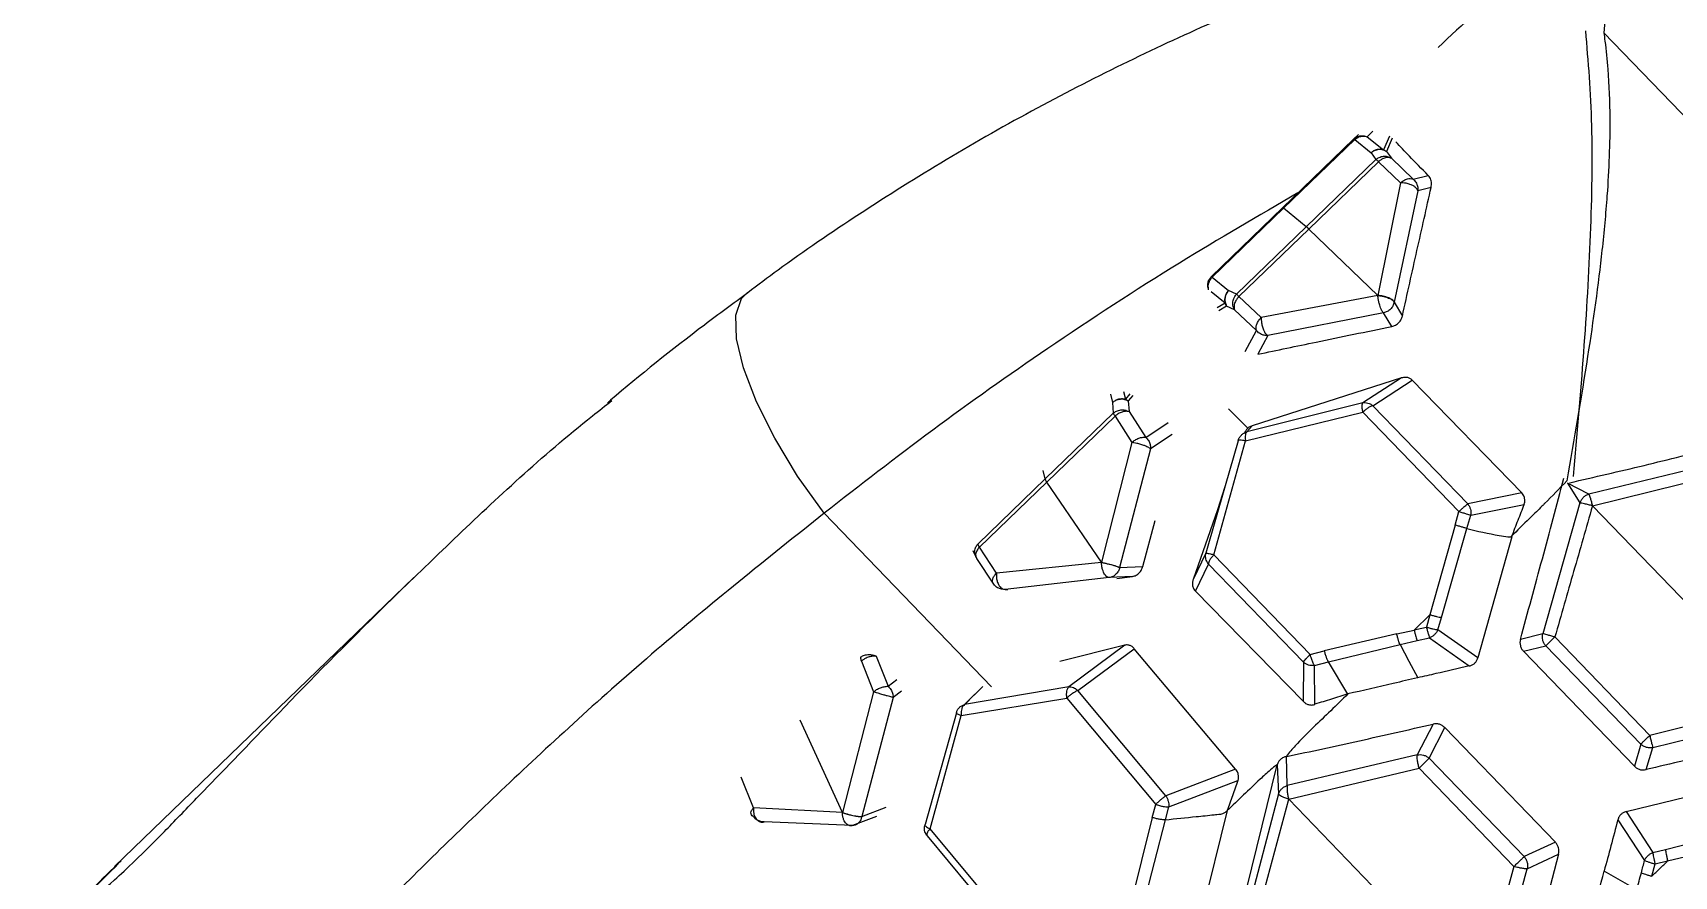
# Model space of a CAD drawing. Header units: millimetres. Extents: x 36 to 3196, y 27 to 5967.
# Drawn here: x 364.91 to 403.29, y 428.81 to 448.53 of the extents above; entities that cross this region are included whole.
import ezdxf

# ---------------------------------------------------------------- set-up
doc = ezdxf.new("R2010")
doc.units = ezdxf.units.MM
doc.layers.add('08_Dimension.Annotation', color=2, linetype='Continuous')

# ---------------------------------------------------------------- blocks, each defined once
blk = doc.blocks.new('A$C1af0320f')
at = {"color": 8, "linetype": 'Continuous', "lineweight": 25}
for p, q in [((141.179, 47.912), (142.907, 45.942)), ((142.907, 45.942), (164.833, 45.942)), ((152.02, 40.929), (150.426, 38.197)), ((150.678, 38.069), (152.272, 40.816)), ((140.811, 40.277), (140.812, 40.461)), ((140.811, 40.277), (141.301, 40.337)), ((141.164, 40.661), (141.301, 40.337)), ((141.243, 40.671), (141.375, 40.359)), ((141.301, 40.337), (141.375, 40.359)), ((141.375, 40.359), (141.567, 40.332)), ((141.567, 40.332), (142.271, 40.36)), ((142.271, 40.36), (142.453, 40.673)), ((142.703, 40.529), (142.542, 40.248)), ((140.632, 40.165), (140.632, 40.005)), ((140.632, 40.005), (140.632, 37.701)), ((140.657, 40.019), (141.145, 40.078)), ((140.657, 37.707), (140.657, 40.019)), ((141.145, 40.078), (141.335, 40.051)), ((141.335, 40.051), (141.335, 37.79)), ((141.416, 40.062), (142.13, 40.09)), ((141.416, 37.796), (141.416, 40.062)), ((142.13, 40.09), (143.653, 37.878)), ((142.542, 40.248), (144.034, 38.042)), ((144.034, 38.042), (144.035, 38.041)), ((144.035, 38.041), (144.402, 37.953)), ((150.426, 38.197), (149.892, 38.021)), ((149.892, 38.021), (150.426, 37.905)), ((157.062, 38.069), (150.678, 38.069)), ((157.062, 38.069), (155.468, 35.307)), ((140.632, 37.701), (140.632, 35.39)), ((141.335, 37.79), (140.657, 37.707)), ((140.657, 35.389), (140.657, 37.707)), ((141.335, 35.523), (141.335, 37.79)), ((143.653, 37.878), (141.416, 37.796)), ((141.416, 37.796), (141.416, 35.522)), ((143.654, 37.876), (142.13, 35.555)), ((144.037, 37.692), (142.542, 35.377)), ((143.654, 37.876), (143.653, 37.878)), ((144.402, 37.607), (144.037, 37.692)), ((150.426, 37.905), (152.02, 35.158)), ((155.72, 35.158), (157.314, 37.905)), ((145.428, 36.938), (143.804, 33.649)), ((145.428, 36.938), (145.215, 35.881)), ((145.426, 36.003), (145.64, 37.079)), ((149.313, 37.09), (145.64, 37.079)), ((149.313, 37.09), (148.62, 36.006)), ((148.86, 35.873), (149.547, 36.94)), ((149.888, 36.212), (151.373, 33.671)), ((156.367, 33.671), (157.86, 36.225)), ((145.215, 35.881), (143.822, 33.458)), ((143.95, 33.289), (145.374, 35.729)), ((145.374, 35.729), (148.605, 35.731)), ((148.62, 36.006), (145.426, 36.003)), ((148.768, 35.447), (148.605, 35.731)), ((149.02, 35.59), (148.86, 35.873)), ((140.657, 35.389), (141.145, 35.45)), ((141.335, 35.523), (141.145, 35.45)), ((142.13, 35.555), (141.416, 35.522)), ((142.542, 35.377), (142.695, 34.904)), ((148.768, 35.447), (149.87, 33.569)), ((150.099, 33.717), (149.021, 35.591)), ((155.468, 35.307), (152.272, 35.307)), ((152.272, 35.307), (152.272, 35.012)), ((157.641, 33.717), (158.719, 35.591)), ((157.87, 33.569), (158.972, 35.447)), ((141.302, 35.183), (140.889, 35.133)), ((141.302, 35.183), (141.255, 34.975)), ((141.374, 35.161), (141.302, 35.183)), ((141.374, 35.161), (141.328, 34.955)), ((141.567, 35.234), (141.374, 35.161)), ((142.272, 35.266), (141.567, 35.234)), ((142.445, 34.735), (142.272, 35.266)), ((152.02, 35.158), (151.753, 34.69)), ((152.001, 34.548), (152.272, 35.012)), ((152.272, 35.012), (155.468, 35.012)), ((155.468, 35.012), (155.739, 34.548)), ((155.987, 34.69), (155.72, 35.158)), ((155.739, 34.548), (152.001, 34.548)), ((143.139, 33.524), (143.775, 33.532)), ((143.822, 33.458), (143.804, 33.649)), ((149.87, 33.055), (149.87, 33.569)), ((149.87, 33.569), (150.021, 33.308)), ((150.251, 33.456), (150.099, 33.717)), ((150.25, 33.187), (151.371, 33.398)), ((151.373, 33.671), (150.251, 33.456)), ((156.367, 33.671), (157.489, 33.456)), ((156.369, 33.398), (157.49, 33.187)), ((157.489, 33.456), (157.641, 33.717)), ((157.719, 33.308), (157.87, 33.569)), ((143.826, 33.167), (144.374, 32.22)), ((145.351, 30.908), (143.95, 33.289)), ((149.653, 32.698), (149.87, 33.055)), ((150.099, 32.935), (150.25, 33.187)), ((157.87, 33.055), (157.719, 33.308)), ((149.653, 32.698), (148.761, 31.203)), ((149.886, 32.581), (150.099, 32.935)), ((142.271, 31.669), (142.383, 32.286)), ((149.015, 31.094), (149.886, 32.581)), ((141.14, 32.038), (141.301, 31.946)), ((141.282, 32.107), (141.301, 31.946)), ((141.301, 31.946), (141.375, 31.967)), ((141.355, 32.13), (141.375, 31.967)), ((141.375, 31.967), (141.567, 31.809)), ((142.651, 32.164), (142.542, 31.561)), ((144.374, 32.22), (145.195, 30.802)), ((144.384, 32.196), (144.655, 31.694)), ((152.007, 31.984), (155.733, 31.984)), ((152.272, 31.224), (152.007, 31.984)), ((155.733, 31.984), (155.468, 31.224)), ((140.97, 31.774), (141.145, 31.674)), ((141.145, 31.674), (141.335, 31.516)), ((141.335, 31.516), (141.335, 29.304)), ((141.416, 29.277), (141.416, 31.495)), ((141.416, 31.495), (142.13, 31.352)), ((141.567, 31.809), (142.271, 31.669)), ((142.542, 31.561), (144.034, 29.118)), ((144.655, 31.701), (145.431, 30.158)), ((151.758, 31.844), (152.02, 31.08)), ((155.72, 31.08), (155.982, 31.844)), ((155.982, 31.844), (157.821, 28.843)), ((142.13, 31.352), (143.653, 28.896)), ((148.592, 30.91), (148.761, 31.203)), ((148.848, 30.802), (149.015, 31.094)), ((149.871, 30.902), (149.015, 31.094)), ((152.272, 31.224), (152.272, 30.893)), ((155.468, 31.224), (152.272, 31.224)), ((145.195, 30.802), (145.431, 30.158)), ((148.592, 30.91), (145.351, 30.908)), ((149.506, 30.178), (148.848, 30.802)), ((152.02, 31.08), (150.426, 28.395)), ((150.678, 28.196), (152.272, 30.893)), ((152.272, 30.893), (155.468, 30.893)), ((155.468, 30.893), (157.062, 28.196)), ((157.314, 28.395), (155.72, 31.08)), ((144.394, 29.525), (143.82, 30.479)), ((145.421, 30.667), (148.614, 30.671)), ((145.663, 30.007), (145.421, 30.667)), ((148.614, 30.671), (149.266, 30.034)), ((145.663, 30.007), (149.266, 30.031)), ((141.335, 29.304), (141.16, 29.404)), ((141.335, 27.122), (141.335, 29.304)), ((143.653, 28.896), (141.416, 29.277)), ((141.416, 29.277), (141.416, 27.089)), ((144.035, 29.117), (144.394, 29.525)), ((144.396, 29.187), (144.037, 28.778)), ((144.174, 28.892), (144.396, 29.187)), ((143.654, 28.894), (142.13, 26.951)), ((143.654, 28.894), (143.653, 28.896)), ((144.034, 29.118), (144.035, 29.117)), ((150.426, 28.395), (149.923, 28.855)), ((144.037, 28.778), (142.542, 26.834)), ((149.912, 28.562), (150.426, 28.112)), ((151.756, 25.635), (149.913, 28.561)), ((145.426, 26.413), (145.639, 28.044)), ((149.305, 27.792), (145.639, 28.044)), ((150.426, 28.112), (152.02, 25.475)), ((157.062, 28.196), (150.678, 28.196)), ((152.272, 25.543), (150.678, 28.196)), ((145.426, 27.938), (144.643, 26.584)), ((145.426, 27.938), (145.215, 26.327)), ((149.305, 27.792), (148.62, 26.185)), ((148.86, 26.057), (149.54, 27.646)), ((141.567, 26.862), (141.374, 26.924)), ((142.13, 26.951), (141.416, 27.089)), ((142.542, 26.834), (142.591, 26.876)), ((149.871, 26.976), (151.373, 24.579)), ((142.272, 26.726), (141.567, 26.862)), ((145.215, 26.327), (143.822, 24.281)), ((143.95, 24.043), (145.374, 26.107)), ((145.374, 26.107), (148.605, 25.877)), ((148.62, 26.185), (145.426, 26.413)), ((148.768, 25.607), (148.605, 25.877)), ((149.02, 25.789), (148.86, 26.057)), ((150.099, 24.037), (149.021, 25.79)), ((148.768, 25.607), (149.87, 23.85)), ((143.962, 25.027), (138.323, 25.027)), ((143.822, 24.281), (143.81, 24.883)), ((143.813, 24.624), (143.821, 24.277)), ((143.826, 24.014), (145.195, 21.67)), ((145.351, 21.687), (143.95, 24.043)), ((141.567, 23.581), (142.271, 23.294)), ((142.271, 23.294), (142.301, 23.55)), ((142.57, 23.442), (142.542, 23.198)), ((141.416, 23.251), (142.13, 22.957)), ((142.542, 23.198), (144.034, 20.736)), ((142.13, 22.957), (143.653, 20.477)), ((148.592, 21.451), (145.351, 21.687)), ((145.421, 21.518), (148.614, 21.288)), ((143.653, 20.477), (141.416, 21.266)), ((144.035, 20.734), (144.274, 21.296)), ((144.034, 20.736), (144.035, 20.734)), ((144.27, 20.982), (144.037, 20.435)), ((143.654, 20.475), (142.13, 19.056)), ((144.037, 20.435), (142.542, 19.008)), ((143.654, 20.475), (143.653, 20.477)), ((142.13, 19.056), (141.416, 19.345)), ((132.738, 17.081), (132.738, 7.359))]:
    blk.add_line(p, q, dxfattribs=at)
at = {"color": 8, "linetype": 'Continuous', "lineweight": 25, "flags": 128}
for points in [[(149.886, 32.581), (150.309, 32.459), (150.732, 32.337)], [(157.854, 32.581), (157.431, 32.459), (157.009, 32.337)], [(138.323, 25.027), (137.267, 25.187), (136.26, 25.415), (135.347, 25.7), (134.57, 26.03), (133.965, 26.389), (133.56, 26.76), (133.372, 27.128), (133.366, 27.326)]]:
    blk.add_lwpolyline(points, dxfattribs=at)
at = {"color": 8, "linetype": 'Continuous', "lineweight": 25}
blk.add_arc((140.655, 37.664), 0.0438, 87.3739, 121.3459, dxfattribs=at)
for points, knots in [([(140.765, 47.634), (140.675, 46.848), (140.499, 45.29), (140.475, 43.703), (140.463, 42.917)], [0, 0, 0, 0, 0.504618, 1, 1, 1, 1]), ([(139.579, 46.856), (139.514, 46.733), (139.252, 46.236), (138.718, 45.124), (137.983, 43.52), (137.197, 41.672), (136.41, 39.654), (135.652, 37.486), (134.955, 35.192), (134.345, 32.842), (133.857, 30.494), (133.536, 28.641), (133.411, 27.615), (133.376, 27.325)], [0, 0, 0, 0, 0.031879, 0.129133, 0.232076, 0.33513, 0.437689, 0.543046, 0.64809, 0.754209, 0.85805, 0.959781, 1, 1, 1, 1]), ([(142.907, 45.942), (142.96, 45.904), (143.186, 45.739), (143.699, 45.335), (144.577, 44.551), (145.561, 43.525), (146.773, 42.113), (148.15, 40.356), (149.255, 38.844), (149.84, 38.045)], [0, 0, 0, 0, 0.022991, 0.098273, 0.222483, 0.404164, 0.524523, 0.748501, 1, 1, 1, 1]), ([(142.575, 45.666), (143.131, 45.213), (144.244, 44.306), (146.071, 42.47), (147.954, 40.429), (149.23, 38.96), (149.87, 38.223)], [0, 0, 0, 0, 0.249489, 0.499624, 0.74892, 1, 1, 1, 1]), ([(149.918, 38.059), (150.227, 38.573), (150.853, 39.611), (151.43, 40.621), (151.721, 41.13)], [0, 0, 0, 0, 0.4951003, 1, 1, 1, 1]), ([(141.375, 40.359), (141.34, 40.347), (141.28, 40.328), (141.207, 40.257), (141.159, 40.174), (141.149, 40.107), (141.145, 40.078)], [0, 0, 0, 0, 0.2881261, 0.4999458, 0.7749233, 1, 1, 1, 1]), ([(141.301, 40.337), (141.277, 40.322), (141.233, 40.295), (141.184, 40.229), (141.152, 40.157), (141.147, 40.103), (141.145, 40.078)], [0, 0, 0, 0, 0.280709, 0.499955, 0.770244, 1, 1, 1, 1]), ([(141.335, 40.051), (141.34, 40.081), (141.35, 40.148), (141.399, 40.231), (141.472, 40.302), (141.533, 40.321), (141.567, 40.332)], [0, 0, 0, 0, 0.226749, 0.500084, 0.712344, 1, 1, 1, 1]), ([(142.453, 40.673), (142.238, 40.672), (141.851, 40.669), (141.512, 40.67), (141.362, 40.671)], [0, 0, 0, 0, 0.5555921, 1, 1, 1, 1]), ([(141.567, 40.332), (141.544, 40.321), (141.503, 40.302), (141.456, 40.236), (141.427, 40.163), (141.416, 40.099), (141.416, 40.068), (141.416, 40.062)], [0, 0, 0, 0, 0.2952372, 0.4997146, 0.7564023, 0.9586579, 1, 1, 1, 1]), ([(142.13, 40.09), (142.133, 40.122), (142.139, 40.187), (142.169, 40.267), (142.214, 40.332), (142.251, 40.35), (142.271, 40.36)], [0, 0, 0, 0, 0.24348, 0.500016, 0.725564, 1, 1, 1, 1]), ([(142.271, 40.36), (142.304, 40.361), (142.355, 40.362), (142.431, 40.337), (142.493, 40.302), (142.527, 40.264), (142.542, 40.248)], [0, 0, 0, 0, 0.315652, 0.499876, 0.787157, 1, 1, 1, 1]), ([(142.703, 40.529), (142.677, 40.561), (142.623, 40.627), (142.531, 40.668), (142.473, 40.672), (142.453, 40.673)], [0, 0, 0, 0, 0.385893, 0.792482, 1, 1, 1, 1]), ([(144.402, 37.953), (144.108, 38.396), (143.518, 39.286), (142.976, 40.113), (142.703, 40.529)], [0, 0, 0, 0, 0.497447, 1, 1, 1, 1]), ([(140.632, 40.005), (140.635, 40.033), (140.639, 40.09), (140.676, 40.165), (140.732, 40.233), (140.783, 40.261), (140.811, 40.277)], [0, 0, 0, 0, 0.2438042, 0.5000478, 0.7154961, 1, 1, 1, 1]), ([(140.657, 40.019), (140.65, 40.017), (140.636, 40.012), (140.633, 40.008), (140.632, 40.005)], [0, 0, 0, 0, 0.499978, 1, 1, 1, 1]), ([(140.657, 40.019), (140.657, 40.02), (140.657, 40.026), (140.659, 40.051), (140.668, 40.104), (140.694, 40.166), (140.742, 40.233), (140.785, 40.26), (140.811, 40.277)], [0, 0, 0, 0, 0.0070517, 0.0641092, 0.2230504, 0.5002347, 0.6939285, 1, 1, 1, 1]), ([(141.335, 40.051), (141.346, 40.053), (141.366, 40.057), (141.399, 40.061), (141.416, 40.062)], [0, 0, 0, 0, 0.500121, 1, 1, 1, 1]), ([(142.542, 40.248), (142.533, 40.253), (142.514, 40.264), (142.473, 40.268), (142.419, 40.263), (142.363, 40.246), (142.296, 40.217), (142.232, 40.179), (142.172, 40.132), (142.143, 40.103), (142.13, 40.09)], [0, 0, 0, 0, 0.111249, 0.23565, 0.355275, 0.500088, 0.596298, 0.764378, 0.897694, 1, 1, 1, 1]), ([(140.632, 38.197), (140.377, 37.164), (139.84, 34.985), (139.185, 31.59), (138.663, 28.188), (138.436, 26.081), (138.323, 25.027)], [0, 0, 0, 0, 0.244141, 0.514894, 0.757456, 1, 1, 1, 1]), ([(144.034, 38.042), (144.027, 38.045), (144.011, 38.052), (143.975, 38.051), (143.928, 38.041), (143.873, 38.02), (143.812, 37.991), (143.753, 37.955), (143.699, 37.917), (143.668, 37.891), (143.653, 37.878)], [0, 0, 0, 0, 0.113851, 0.236747, 0.366506, 0.499988, 0.633478, 0.763233, 0.886149, 1, 1, 1, 1]), ([(143.654, 37.876), (143.666, 37.886), (143.697, 37.912), (143.754, 37.954), (143.817, 37.991), (143.878, 38.02), (143.931, 38.039), (143.977, 38.049), (144.013, 38.05), (144.028, 38.044), (144.035, 38.041)], [0, 0, 0, 0, 0.089934, 0.2367, 0.387602, 0.499939, 0.642737, 0.763217, 0.886672, 1, 1, 1, 1]), ([(144.035, 38.041), (144.05, 38.015), (144.081, 37.961), (144.095, 37.867), (144.082, 37.773), (144.052, 37.719), (144.037, 37.692)], [0, 0, 0, 0, 0.244584, 0.501675, 0.755451, 1, 1, 1, 1]), ([(151.753, 34.69), (151.421, 35.249), (150.757, 36.368), (150.086, 37.482), (149.751, 38.039)], [0, 0, 0, 0, 0.4993111, 1, 1, 1, 1]), ([(149.84, 38.045), (149.85, 37.797), (149.861, 37.548), (149.863, 37.287), (149.863, 37.242), (149.865, 37.078), (149.867, 36.725), (149.871, 36.404), (149.873, 36.203)], [0, 0, 0, 0, 0.4040146, 0.406523, 0.4255223, 0.4775935, 0.6733631, 1, 1, 1, 1]), ([(150.426, 38.197), (150.415, 38.173), (150.395, 38.128), (150.386, 38.052), (150.395, 37.975), (150.415, 37.928), (150.426, 37.905)], [0, 0, 0, 0, 0.252961, 0.499999, 0.747065, 1, 1, 1, 1]), ([(150.426, 38.197), (150.435, 38.193), (150.454, 38.187), (150.515, 38.158), (150.591, 38.118), (150.649, 38.085), (150.678, 38.069)], [0, 0, 0, 0, 0.249999, 0.499987, 0.749989, 1, 1, 1, 1]), ([(150.678, 38.069), (150.649, 38.052), (150.591, 38.018), (150.515, 37.97), (150.454, 37.929), (150.435, 37.913), (150.426, 37.905)], [0, 0, 0, 0, 0.24999, 0.499985, 0.750006, 1, 1, 1, 1]), ([(150.678, 38.069), (150.943, 37.609), (151.475, 36.69), (152.007, 35.768), (152.272, 35.307)], [0, 0, 0, 0, 0.5000137, 1, 1, 1, 1]), ([(141.416, 37.796), (141.399, 37.795), (141.366, 37.794), (141.346, 37.791), (141.335, 37.79)], [0, 0, 0, 0, 0.500013, 1, 1, 1, 1]), ([(144.037, 37.692), (144.03, 37.691), (144.015, 37.689), (143.979, 37.696), (143.933, 37.71), (143.88, 37.733), (143.818, 37.765), (143.755, 37.803), (143.697, 37.843), (143.666, 37.867), (143.654, 37.876)], [0, 0, 0, 0, 0.113236, 0.236726, 0.357118, 0.500048, 0.612534, 0.763331, 0.91042, 1, 1, 1, 1]), ([(144.402, 37.607), (144.417, 37.635), (144.446, 37.692), (144.457, 37.791), (144.441, 37.882), (144.414, 37.931), (144.402, 37.953)], [0, 0, 0, 0, 0.261992, 0.524159, 0.782796, 1, 1, 1, 1]), ([(157.833, 37.78), (157.524, 37.267), (156.906, 36.239), (156.294, 35.207), (155.987, 34.69)], [0, 0, 0, 0, 0.499405, 1, 1, 1, 1]), ([(142.695, 34.904), (142.939, 35.294), (143.488, 36.17), (144.076, 37.094), (144.402, 37.607)], [0, 0, 0, 0, 0.445554, 1, 1, 1, 1]), ([(145.64, 37.079), (145.617, 37.077), (145.57, 37.073), (145.503, 37.037), (145.456, 36.989), (145.435, 36.951), (145.428, 36.938)], [0, 0, 0, 0, 0.268057, 0.536509, 0.834446, 1, 1, 1, 1]), ([(149.547, 36.94), (149.535, 36.962), (149.51, 37.006), (149.448, 37.057), (149.38, 37.086), (149.332, 37.089), (149.313, 37.09)], [0, 0, 0, 0, 0.257538, 0.515525, 0.804427, 1, 1, 1, 1]), ([(149.547, 36.94), (149.602, 36.818), (149.712, 36.573), (149.826, 36.33), (149.883, 36.208)], [0, 0, 0, 0, 0.4987168, 1, 1, 1, 1]), ([(149.02, 35.59), (149.238, 35.728), (149.512, 35.901), (149.787, 36.121), (149.867, 36.176), (149.881, 36.205), (149.883, 36.208)], [0, 0, 0, 0, 0.728562, 0.921214, 0.990825, 1, 1, 1, 1]), ([(145.215, 35.881), (145.225, 35.895), (145.248, 35.927), (145.296, 35.963), (145.357, 35.992), (145.401, 35.999), (145.426, 36.003)], [0, 0, 0, 0, 0.211883, 0.499998, 0.717182, 1, 1, 1, 1]), ([(145.374, 35.729), (145.349, 35.746), (145.305, 35.777), (145.254, 35.82), (145.222, 35.856), (145.217, 35.873), (145.215, 35.881)], [0, 0, 0, 0, 0.279943, 0.49995, 0.765711, 1, 1, 1, 1]), ([(145.426, 36.003), (145.417, 35.986), (145.401, 35.953), (145.384, 35.882), (145.374, 35.806), (145.374, 35.754), (145.374, 35.729)], [0, 0, 0, 0, 0.274702, 0.530686, 0.771052, 1, 1, 1, 1]), ([(148.605, 35.731), (148.605, 35.758), (148.605, 35.813), (148.608, 35.887), (148.613, 35.956), (148.618, 35.988), (148.62, 36.006)], [0, 0, 0, 0, 0.245211, 0.500066, 0.711099, 1, 1, 1, 1]), ([(148.605, 35.731), (148.633, 35.747), (148.686, 35.777), (148.756, 35.815), (148.816, 35.849), (148.844, 35.864), (148.86, 35.873)], [0, 0, 0, 0, 0.2766639, 0.5290739, 0.728931, 1, 1, 1, 1]), ([(148.62, 36.006), (148.643, 36.002), (148.688, 35.995), (148.753, 35.966), (148.813, 35.926), (148.844, 35.89), (148.86, 35.873)], [0, 0, 0, 0, 0.248397, 0.495947, 0.745543, 1, 1, 1, 1]), ([(140.632, 35.39), (140.633, 35.389), (140.636, 35.389), (140.65, 35.389), (140.657, 35.389)], [0, 0, 0, 0, 0.499996, 1, 1, 1, 1]), ([(140.811, 35.123), (140.783, 35.139), (140.732, 35.166), (140.676, 35.233), (140.639, 35.306), (140.635, 35.362), (140.632, 35.39)], [0, 0, 0, 0, 0.284528, 0.499965, 0.756246, 1, 1, 1, 1]), ([(140.811, 35.123), (140.785, 35.141), (140.742, 35.171), (140.693, 35.24), (140.667, 35.305), (140.659, 35.357), (140.657, 35.379), (140.657, 35.386), (140.657, 35.388), (140.657, 35.389)], [0, 0, 0, 0, 0.306063, 0.49979, 0.786173, 0.938549, 0.98066, 0.99325, 1, 1, 1, 1]), ([(141.145, 35.45), (141.149, 35.42), (141.159, 35.354), (141.207, 35.27), (141.28, 35.197), (141.34, 35.174), (141.374, 35.161)], [0, 0, 0, 0, 0.223835, 0.500037, 0.711598, 1, 1, 1, 1]), ([(141.145, 35.45), (141.147, 35.424), (141.152, 35.369), (141.184, 35.296), (141.233, 35.228), (141.277, 35.199), (141.302, 35.183)], [0, 0, 0, 0, 0.228703, 0.500071, 0.718833, 1, 1, 1, 1]), ([(141.416, 35.522), (141.399, 35.523), (141.366, 35.523), (141.346, 35.523), (141.335, 35.523)], [0, 0, 0, 0, 0.499908, 1, 1, 1, 1]), ([(141.567, 35.234), (141.532, 35.247), (141.472, 35.269), (141.398, 35.342), (141.35, 35.426), (141.34, 35.493), (141.335, 35.523)], [0, 0, 0, 0, 0.2879, 0.499964, 0.774013, 1, 1, 1, 1]), ([(141.416, 35.522), (141.416, 35.519), (141.416, 35.509), (141.418, 35.478), (141.429, 35.417), (141.455, 35.344), (141.503, 35.273), (141.543, 35.248), (141.567, 35.234)], [0, 0, 0, 0, 0.025188, 0.074366, 0.243827, 0.500437, 0.704908, 1, 1, 1, 1]), ([(142.13, 35.555), (142.143, 35.543), (142.172, 35.516), (142.232, 35.471), (142.296, 35.431), (142.363, 35.4), (142.419, 35.38), (142.472, 35.369), (142.514, 35.367), (142.533, 35.374), (142.542, 35.377)], [0, 0, 0, 0, 0.102348, 0.235634, 0.403801, 0.499928, 0.644756, 0.76435, 0.888757, 1, 1, 1, 1]), ([(142.272, 35.266), (142.252, 35.279), (142.214, 35.302), (142.169, 35.373), (142.139, 35.458), (142.133, 35.523), (142.13, 35.555)], [0, 0, 0, 0, 0.27483, 0.499973, 0.756586, 1, 1, 1, 1]), ([(142.542, 35.377), (142.527, 35.361), (142.493, 35.324), (142.432, 35.289), (142.355, 35.265), (142.304, 35.265), (142.272, 35.266)], [0, 0, 0, 0, 0.212951, 0.500096, 0.685291, 1, 1, 1, 1]), ([(149.021, 35.591), (149.007, 35.583), (148.978, 35.567), (148.915, 35.531), (148.843, 35.49), (148.792, 35.461), (148.768, 35.447)], [0, 0, 0, 0, 0.244807, 0.50008, 0.755326, 1, 1, 1, 1]), ([(152.272, 35.307), (152.244, 35.291), (152.187, 35.258), (152.115, 35.215), (152.052, 35.178), (152.032, 35.165), (152.02, 35.158)], [0, 0, 0, 0, 0.243016, 0.500096, 0.703863, 1, 1, 1, 1]), ([(155.468, 35.307), (155.5, 35.288), (155.558, 35.254), (155.635, 35.209), (155.693, 35.176), (155.711, 35.163), (155.72, 35.158)], [0, 0, 0, 0, 0.285368, 0.499935, 0.768983, 1, 1, 1, 1]), ([(155.468, 35.012), (155.468, 35.025), (155.468, 35.048), (155.468, 35.121), (155.468, 35.207), (155.468, 35.275), (155.468, 35.307)], [0, 0, 0, 0, 0.2758395, 0.4999414, 0.7561454, 1, 1, 1, 1]), ([(152.272, 35.012), (152.246, 35.015), (152.195, 35.02), (152.125, 35.052), (152.064, 35.098), (152.035, 35.138), (152.02, 35.158)], [0, 0, 0, 0, 0.257623, 0.509294, 0.75624, 1, 1, 1, 1]), ([(155.72, 35.158), (155.708, 35.142), (155.681, 35.103), (155.623, 35.057), (155.549, 35.021), (155.496, 35.015), (155.468, 35.012)], [0, 0, 0, 0, 0.195294, 0.470009, 0.721863, 1, 1, 1, 1]), ([(151.753, 34.69), (151.767, 34.67), (151.796, 34.628), (151.858, 34.583), (151.927, 34.554), (151.977, 34.55), (152.001, 34.548)], [0, 0, 0, 0, 0.252032, 0.507068, 0.758335, 1, 1, 1, 1]), ([(155.739, 34.548), (155.763, 34.55), (155.813, 34.554), (155.882, 34.583), (155.944, 34.628), (155.973, 34.67), (155.987, 34.69)], [0, 0, 0, 0, 0.241646, 0.492941, 0.747962, 1, 1, 1, 1]), ([(143.804, 33.649), (143.794, 33.623), (143.779, 33.586), (143.776, 33.544), (143.775, 33.532)], [0, 0, 0, 0, 0.706987, 1, 1, 1, 1]), ([(143.775, 33.532), (143.776, 33.507), (143.777, 33.455), (143.797, 33.408), (143.808, 33.383)], [0, 0, 0, 0, 0.47774, 1, 1, 1, 1]), ([(143.826, 33.167), (143.815, 33.19), (143.793, 33.236), (143.783, 33.312), (143.791, 33.389), (143.812, 33.435), (143.822, 33.458)], [0, 0, 0, 0, 0.247591, 0.50233, 0.752651, 1, 1, 1, 1]), ([(143.822, 33.458), (143.821, 33.448), (143.819, 33.427), (143.844, 33.388), (143.886, 33.34), (143.927, 33.307), (143.95, 33.289)], [0, 0, 0, 0, 0.235494, 0.500009, 0.71975, 1, 1, 1, 1]), ([(149.87, 33.569), (149.893, 33.583), (149.94, 33.61), (150.006, 33.651), (150.062, 33.689), (150.087, 33.708), (150.099, 33.717)], [0, 0, 0, 0, 0.245301, 0.500008, 0.75467, 1, 1, 1, 1]), ([(150.021, 33.308), (150.047, 33.323), (150.097, 33.352), (150.159, 33.391), (150.213, 33.427), (150.237, 33.446), (150.251, 33.456)], [0, 0, 0, 0, 0.276476, 0.526081, 0.726885, 1, 1, 1, 1]), ([(150.251, 33.456), (150.259, 33.433), (150.275, 33.389), (150.28, 33.319), (150.274, 33.25), (150.258, 33.208), (150.25, 33.187)], [0, 0, 0, 0, 0.257604, 0.503007, 0.750112, 1, 1, 1, 1]), ([(151.371, 33.398), (151.233, 33.169), (151.019, 32.815), (150.807, 32.462), (150.731, 32.337)], [0, 0, 0, 0, 0.645909, 1, 1, 1, 1]), ([(151.371, 33.398), (151.382, 33.42), (151.404, 33.463), (151.414, 33.534), (151.405, 33.606), (151.384, 33.649), (151.373, 33.671)], [0, 0, 0, 0, 0.257349, 0.500244, 0.745537, 1, 1, 1, 1]), ([(156.367, 33.671), (156.356, 33.649), (156.335, 33.606), (156.326, 33.534), (156.336, 33.463), (156.358, 33.42), (156.369, 33.398)], [0, 0, 0, 0, 0.254349, 0.500061, 0.742531, 1, 1, 1, 1]), ([(156.369, 33.398), (156.478, 33.217), (156.693, 32.864), (156.905, 32.51), (157.008, 32.337)], [0, 0, 0, 0, 0.510879, 1, 1, 1, 1]), ([(157.49, 33.187), (157.482, 33.209), (157.466, 33.25), (157.46, 33.32), (157.466, 33.39), (157.481, 33.434), (157.489, 33.456)], [0, 0, 0, 0, 0.252326, 0.499972, 0.753401, 1, 1, 1, 1]), ([(157.489, 33.456), (157.5, 33.447), (157.523, 33.429), (157.576, 33.395), (157.642, 33.353), (157.691, 33.324), (157.719, 33.308)], [0, 0, 0, 0, 0.227985, 0.474074, 0.70687, 1, 1, 1, 1]), ([(157.641, 33.717), (157.653, 33.708), (157.678, 33.689), (157.734, 33.651), (157.8, 33.61), (157.847, 33.583), (157.87, 33.569)], [0, 0, 0, 0, 0.245313, 0.49999, 0.754698, 1, 1, 1, 1]), ([(157.87, 33.055), (157.87, 33.14), (157.87, 33.312), (157.87, 33.483), (157.87, 33.569)], [0, 0, 0, 0, 0.499975, 1, 1, 1, 1]), ([(143.95, 33.289), (143.929, 33.274), (143.889, 33.246), (143.847, 33.209), (143.823, 33.182), (143.825, 33.172), (143.826, 33.167)], [0, 0, 0, 0, 0.25841, 0.500007, 0.762049, 1, 1, 1, 1]), ([(149.87, 33.055), (149.895, 33.097), (149.946, 33.181), (149.996, 33.266), (150.021, 33.308)], [0, 0, 0, 0, 0.499963, 1, 1, 1, 1]), ([(149.87, 33.055), (149.893, 33.041), (149.94, 33.014), (150.005, 32.978), (150.062, 32.95), (150.087, 32.94), (150.099, 32.935)], [0, 0, 0, 0, 0.24524, 0.499989, 0.754716, 1, 1, 1, 1]), ([(150.021, 33.308), (150.044, 33.294), (150.092, 33.267), (150.153, 33.233), (150.21, 33.204), (150.235, 33.194), (150.25, 33.187)], [0, 0, 0, 0, 0.245267, 0.500088, 0.70502, 1, 1, 1, 1]), ([(157.49, 33.187), (157.502, 33.192), (157.526, 33.202), (157.582, 33.231), (157.648, 33.266), (157.695, 33.294), (157.719, 33.308)], [0, 0, 0, 0, 0.2452391, 0.4999996, 0.7477183, 1, 1, 1, 1]), ([(157.641, 32.935), (157.616, 32.977), (157.565, 33.061), (157.515, 33.145), (157.49, 33.187)], [0, 0, 0, 0, 0.500078, 1, 1, 1, 1]), ([(157.641, 32.935), (157.653, 32.94), (157.678, 32.95), (157.735, 32.978), (157.8, 33.014), (157.847, 33.041), (157.87, 33.055)], [0, 0, 0, 0, 0.245267, 0.500011, 0.754762, 1, 1, 1, 1]), ([(149.886, 32.581), (149.874, 32.585), (149.848, 32.594), (149.79, 32.622), (149.724, 32.657), (149.676, 32.685), (149.653, 32.698)], [0, 0, 0, 0, 0.245153, 0.499992, 0.754838, 1, 1, 1, 1]), ([(157.854, 32.581), (157.818, 32.64), (157.748, 32.758), (157.677, 32.876), (157.641, 32.935)], [0, 0, 0, 0, 0.500172, 1, 1, 1, 1]), ([(150.731, 32.337), (150.63, 32.17), (150.342, 31.692), (150.057, 31.214), (149.871, 30.903)], [0, 0, 0, 0, 0.348652, 1, 1, 1, 1]), ([(157.868, 30.903), (157.769, 31.07), (157.485, 31.548), (157.197, 32.026), (157.009, 32.337)], [0, 0, 0, 0, 0.348868, 1, 1, 1, 1]), ([(141.375, 31.967), (141.34, 31.952), (141.28, 31.926), (141.207, 31.85), (141.159, 31.766), (141.149, 31.703), (141.145, 31.674)], [0, 0, 0, 0, 0.2881138, 0.4999635, 0.7749754, 1, 1, 1, 1]), ([(141.301, 31.946), (141.277, 31.928), (141.233, 31.896), (141.184, 31.826), (141.152, 31.752), (141.147, 31.699), (141.145, 31.674)], [0, 0, 0, 0, 0.280707, 0.499966, 0.770273, 1, 1, 1, 1]), ([(152.007, 31.984), (151.983, 31.982), (151.933, 31.979), (151.864, 31.949), (151.802, 31.905), (151.773, 31.864), (151.758, 31.844)], [0, 0, 0, 0, 0.242854, 0.494642, 0.749209, 1, 1, 1, 1]), ([(155.982, 31.844), (155.967, 31.864), (155.938, 31.905), (155.876, 31.949), (155.807, 31.979), (155.757, 31.982), (155.733, 31.984)], [0, 0, 0, 0, 0.250796, 0.505349, 0.757166, 1, 1, 1, 1]), ([(141.335, 31.516), (141.34, 31.545), (141.35, 31.608), (141.399, 31.693), (141.472, 31.768), (141.533, 31.794), (141.567, 31.809)], [0, 0, 0, 0, 0.2267153, 0.5000694, 0.7123592, 1, 1, 1, 1]), ([(141.335, 31.516), (141.346, 31.512), (141.366, 31.504), (141.399, 31.498), (141.416, 31.495)], [0, 0, 0, 0, 0.500087, 1, 1, 1, 1]), ([(141.567, 31.809), (141.544, 31.79), (141.503, 31.757), (141.456, 31.677), (141.427, 31.596), (141.416, 31.531), (141.416, 31.5), (141.416, 31.495)], [0, 0, 0, 0, 0.2952122, 0.4996461, 0.7563222, 0.9586257, 1, 1, 1, 1]), ([(142.13, 31.352), (142.133, 31.383), (142.139, 31.448), (142.169, 31.538), (142.214, 31.619), (142.251, 31.651), (142.271, 31.669)], [0, 0, 0, 0, 0.2435008, 0.4999965, 0.7255767, 1, 1, 1, 1]), ([(142.542, 31.561), (142.533, 31.561), (142.514, 31.559), (142.473, 31.548), (142.419, 31.528), (142.363, 31.501), (142.296, 31.466), (142.232, 31.426), (142.172, 31.385), (142.143, 31.362), (142.13, 31.352)], [0, 0, 0, 0, 0.111241, 0.235644, 0.355264, 0.500069, 0.596291, 0.764378, 0.89768, 1, 1, 1, 1]), ([(142.271, 31.669), (142.304, 31.669), (142.355, 31.669), (142.431, 31.645), (142.493, 31.612), (142.527, 31.576), (142.542, 31.561)], [0, 0, 0, 0, 0.315663, 0.499909, 0.787196, 1, 1, 1, 1]), ([(149.925, 28.852), (150.231, 29.345), (150.845, 30.333), (151.454, 31.34), (151.758, 31.844)], [0, 0, 0, 0, 0.49949, 1, 1, 1, 1]), ([(148.761, 31.203), (148.785, 31.189), (148.836, 31.161), (148.909, 31.128), (148.972, 31.103), (149.001, 31.097), (149.015, 31.094)], [0, 0, 0, 0, 0.244759, 0.500036, 0.755308, 1, 1, 1, 1]), ([(152.02, 31.08), (152.035, 31.099), (152.064, 31.138), (152.125, 31.182), (152.195, 31.214), (152.246, 31.22), (152.272, 31.224)], [0, 0, 0, 0, 0.2437336, 0.4907375, 0.742374, 1, 1, 1, 1]), ([(155.468, 30.893), (155.468, 30.926), (155.468, 30.993), (155.468, 31.087), (155.468, 31.171), (155.468, 31.205), (155.468, 31.224)], [0, 0, 0, 0, 0.2438038, 0.5000553, 0.7241683, 1, 1, 1, 1]), ([(155.468, 31.224), (155.496, 31.22), (155.549, 31.213), (155.622, 31.178), (155.68, 31.133), (155.708, 31.096), (155.72, 31.08)], [0, 0, 0, 0, 0.282785, 0.521646, 0.800994, 1, 1, 1, 1]), ([(145.195, 30.802), (145.197, 30.805), (145.202, 30.811), (145.234, 30.834), (145.282, 30.865), (145.327, 30.893), (145.351, 30.908)], [0, 0, 0, 0, 0.244336, 0.490933, 0.728049, 1, 1, 1, 1]), ([(145.421, 30.667), (145.394, 30.671), (145.348, 30.677), (145.283, 30.709), (145.231, 30.749), (145.206, 30.786), (145.195, 30.802)], [0, 0, 0, 0, 0.282787, 0.499993, 0.786372, 1, 1, 1, 1]), ([(145.351, 30.908), (145.353, 30.881), (145.357, 30.827), (145.372, 30.758), (145.394, 30.7), (145.411, 30.678), (145.421, 30.667)], [0, 0, 0, 0, 0.244212, 0.500035, 0.73321, 1, 1, 1, 1]), ([(148.848, 30.802), (148.831, 30.806), (148.801, 30.812), (148.735, 30.837), (148.678, 30.864), (148.626, 30.891), (148.603, 30.904), (148.592, 30.91)], [0, 0, 0, 0, 0.2902095, 0.489579, 0.767725, 0.8854056, 1, 1, 1, 1]), ([(148.614, 30.671), (148.611, 30.683), (148.605, 30.706), (148.599, 30.765), (148.594, 30.832), (148.592, 30.885), (148.592, 30.91)], [0, 0, 0, 0, 0.289867, 0.508196, 0.763551, 1, 1, 1, 1]), ([(148.848, 30.802), (148.832, 30.783), (148.802, 30.747), (148.743, 30.707), (148.68, 30.68), (148.636, 30.674), (148.614, 30.671)], [0, 0, 0, 0, 0.260969, 0.508842, 0.752043, 1, 1, 1, 1]), ([(149.871, 30.903), (149.811, 30.781), (149.691, 30.539), (149.567, 30.3), (149.504, 30.181)], [0, 0, 0, 0, 0.499975, 1, 1, 1, 1]), ([(149.871, 30.903), (149.871, 30.528), (149.871, 29.949), (149.871, 29.268), (149.904, 28.962), (149.915, 28.858)], [0, 0, 0, 0, 0.546336, 0.84463, 1, 1, 1, 1]), ([(152.272, 30.893), (152.244, 30.91), (152.187, 30.944), (152.115, 30.993), (152.052, 31.043), (152.032, 31.066), (152.02, 31.08)], [0, 0, 0, 0, 0.243002, 0.500121, 0.70393, 1, 1, 1, 1]), ([(155.72, 31.08), (155.711, 31.069), (155.693, 31.046), (155.635, 31.001), (155.558, 30.948), (155.5, 30.913), (155.468, 30.893)], [0, 0, 0, 0, 0.23103, 0.500035, 0.714684, 1, 1, 1, 1]), ([(145.431, 30.158), (145.444, 30.136), (145.47, 30.092), (145.53, 30.041), (145.597, 30.011), (145.643, 30.008), (145.663, 30.007)], [0, 0, 0, 0, 0.2513853, 0.5032482, 0.7879591, 1, 1, 1, 1]), ([(149.266, 30.031), (149.292, 30.032), (149.342, 30.034), (149.416, 30.066), (149.475, 30.115), (149.499, 30.159), (149.51, 30.178)], [0, 0, 0, 0, 0.2482214, 0.4977328, 0.7811659, 1, 1, 1, 1]), ([(141.416, 29.277), (141.399, 29.281), (141.366, 29.288), (141.346, 29.299), (141.335, 29.304)], [0, 0, 0, 0, 0.499981, 1, 1, 1, 1]), ([(144.396, 29.187), (144.41, 29.213), (144.44, 29.263), (144.449, 29.358), (144.434, 29.449), (144.406, 29.501), (144.394, 29.525)], [0, 0, 0, 0, 0.263142, 0.526492, 0.785628, 1, 1, 1, 1]), ([(143.653, 28.896), (143.668, 28.906), (143.699, 28.927), (143.753, 28.963), (143.812, 29), (143.873, 29.036), (143.928, 29.068), (143.975, 29.092), (144.011, 29.11), (144.027, 29.116), (144.034, 29.118)], [0, 0, 0, 0, 0.113857, 0.236743, 0.3665, 0.500001, 0.633498, 0.763244, 0.886152, 1, 1, 1, 1]), ([(143.654, 28.894), (143.666, 28.902), (143.697, 28.923), (143.754, 28.961), (143.817, 29), (143.878, 29.036), (143.931, 29.067), (143.977, 29.091), (144.013, 29.108), (144.028, 29.114), (144.035, 29.117)], [0, 0, 0, 0, 0.089951, 0.236704, 0.387624, 0.499958, 0.642747, 0.763217, 0.886671, 1, 1, 1, 1]), ([(144.037, 28.778), (144.03, 28.772), (144.015, 28.758), (143.979, 28.748), (143.933, 28.747), (143.88, 28.758), (143.818, 28.781), (143.755, 28.815), (143.697, 28.856), (143.666, 28.883), (143.654, 28.894)], [0, 0, 0, 0, 0.11323, 0.236724, 0.357115, 0.500053, 0.612554, 0.763351, 0.91045, 1, 1, 1, 1]), ([(144.035, 29.117), (144.05, 29.09), (144.081, 29.037), (144.095, 28.944), (144.082, 28.854), (144.052, 28.803), (144.037, 28.778)], [0, 0, 0, 0, 0.244559, 0.501699, 0.755432, 1, 1, 1, 1]), ([(149.923, 28.855), (149.911, 28.831), (149.887, 28.784), (149.874, 28.708), (149.881, 28.63), (149.902, 28.585), (149.912, 28.562)], [0, 0, 0, 0, 0.2509475, 0.5000192, 0.74919, 1, 1, 1, 1]), ([(149.904, 28.556), (149.899, 28.493), (149.883, 28.32), (149.873, 27.791), (149.872, 27.329), (149.871, 26.976)], [0, 0, 0, 0, 0.1196462, 0.3261192, 1, 1, 1, 1]), ([(145.639, 28.044), (145.615, 28.045), (145.568, 28.047), (145.502, 28.022), (145.454, 27.983), (145.433, 27.95), (145.426, 27.938)], [0, 0, 0, 0, 0.268244, 0.536908, 0.837409, 1, 1, 1, 1]), ([(150.426, 28.112), (150.415, 28.134), (150.395, 28.177), (150.386, 28.251), (150.395, 28.325), (150.415, 28.372), (150.426, 28.395)], [0, 0, 0, 0, 0.252964, 0.49999, 0.747062, 1, 1, 1, 1]), ([(150.426, 28.395), (150.435, 28.382), (150.454, 28.355), (150.515, 28.303), (150.591, 28.247), (150.649, 28.213), (150.678, 28.196)], [0, 0, 0, 0, 0.249985, 0.499993, 0.749988, 1, 1, 1, 1]), ([(150.678, 28.196), (150.649, 28.181), (150.591, 28.15), (150.515, 28.12), (150.454, 28.104), (150.435, 28.109), (150.426, 28.112)], [0, 0, 0, 0, 0.250011, 0.500001, 0.750012, 1, 1, 1, 1]), ([(149.54, 27.646), (149.527, 27.667), (149.502, 27.71), (149.44, 27.759), (149.371, 27.787), (149.324, 27.791), (149.305, 27.792)], [0, 0, 0, 0, 0.257759, 0.515934, 0.806407, 1, 1, 1, 1]), ([(149.54, 27.646), (149.595, 27.534), (149.706, 27.31), (149.816, 27.087), (149.871, 26.976)], [0, 0, 0, 0, 0.501027, 1, 1, 1, 1]), ([(133.382, 27.324), (133.324, 26.906), (133.133, 25.523), (133.004, 24.131), (132.952, 23.203), (132.95, 23.17)], [0, 0, 0, 0, 0.294589, 0.974584, 1, 1, 1, 1]), ([(141.416, 27.089), (141.399, 27.094), (141.366, 27.104), (141.346, 27.116), (141.335, 27.122)], [0, 0, 0, 0, 0.499916, 1, 1, 1, 1]), ([(141.567, 26.862), (141.532, 26.87), (141.472, 26.885), (141.398, 26.948), (141.35, 27.027), (141.34, 27.092), (141.335, 27.122)], [0, 0, 0, 0, 0.287881, 0.499933, 0.774, 1, 1, 1, 1]), ([(141.416, 27.089), (141.416, 27.086), (141.416, 27.077), (141.418, 27.047), (141.429, 26.992), (141.455, 26.93), (141.503, 26.877), (141.543, 26.868), (141.567, 26.862)], [0, 0, 0, 0, 0.02525, 0.074378, 0.243874, 0.500451, 0.704902, 1, 1, 1, 1]), ([(142.13, 26.951), (142.143, 26.937), (142.172, 26.906), (142.232, 26.858), (142.296, 26.822), (142.363, 26.799), (142.419, 26.789), (142.472, 26.794), (142.514, 26.808), (142.533, 26.826), (142.542, 26.834)], [0, 0, 0, 0, 0.102375, 0.235635, 0.403801, 0.49993, 0.644758, 0.764346, 0.888752, 1, 1, 1, 1]), ([(142.272, 26.726), (142.252, 26.731), (142.214, 26.738), (142.169, 26.789), (142.139, 26.859), (142.133, 26.921), (142.13, 26.951)], [0, 0, 0, 0, 0.274843, 0.499961, 0.756602, 1, 1, 1, 1]), ([(149.02, 25.789), (149.169, 25.979), (149.405, 26.28), (149.655, 26.596), (149.79, 26.77), (149.858, 26.847), (149.871, 26.951), (149.874, 26.976)], [0, 0, 0, 0, 0.501396, 0.793455, 0.835744, 0.961327, 1, 1, 1, 1]), ([(142.542, 26.834), (142.527, 26.819), (142.493, 26.781), (142.432, 26.747), (142.355, 26.723), (142.304, 26.725), (142.272, 26.726)], [0, 0, 0, 0, 0.212999, 0.500126, 0.6853, 1, 1, 1, 1]), ([(145.215, 26.327), (145.225, 26.338), (145.248, 26.362), (145.296, 26.388), (145.357, 26.408), (145.401, 26.411), (145.426, 26.413)], [0, 0, 0, 0, 0.211864, 0.499982, 0.717197, 1, 1, 1, 1]), ([(145.374, 26.107), (145.349, 26.128), (145.305, 26.163), (145.254, 26.223), (145.222, 26.278), (145.217, 26.312), (145.215, 26.327)], [0, 0, 0, 0, 0.279955, 0.499982, 0.765713, 1, 1, 1, 1]), ([(145.426, 26.413), (145.417, 26.39), (145.401, 26.344), (145.384, 26.262), (145.374, 26.182), (145.374, 26.132), (145.374, 26.107)], [0, 0, 0, 0, 0.274661, 0.530691, 0.771007, 1, 1, 1, 1]), ([(148.605, 25.877), (148.605, 25.903), (148.605, 25.956), (148.608, 26.035), (148.613, 26.116), (148.618, 26.16), (148.62, 26.185)], [0, 0, 0, 0, 0.245129, 0.500059, 0.711118, 1, 1, 1, 1]), ([(148.62, 26.185), (148.643, 26.18), (148.688, 26.17), (148.753, 26.141), (148.813, 26.103), (148.844, 26.073), (148.86, 26.057)], [0, 0, 0, 0, 0.248378, 0.495934, 0.745557, 1, 1, 1, 1]), ([(148.605, 25.877), (148.633, 25.891), (148.686, 25.92), (148.756, 25.966), (148.816, 26.013), (148.844, 26.041), (148.86, 26.057)], [0, 0, 0, 0, 0.276657, 0.529057, 0.72893, 1, 1, 1, 1]), ([(149.021, 25.79), (149.007, 25.775), (148.978, 25.745), (148.915, 25.695), (148.843, 25.646), (148.792, 25.62), (148.768, 25.607)], [0, 0, 0, 0, 0.244804, 0.500075, 0.755339, 1, 1, 1, 1]), ([(138.323, 25.027), (138.163, 23.322), (137.837, 19.862), (137.721, 15.182), (137.752, 11), (137.854, 7.483), (137.934, 4.664), (137.938, 2.772), (137.872, 1.812), (137.826, 1.878), (137.81, 1.901)], [0, 0, 0, 0, 0.129017, 0.261791, 0.390778, 0.523224, 0.657006, 0.794644, 0.928672, 1, 1, 1, 1]), ([(143.826, 24.014), (143.815, 24.035), (143.793, 24.077), (143.783, 24.147), (143.791, 24.217), (143.812, 24.26), (143.822, 24.281)], [0, 0, 0, 0, 0.247573, 0.502322, 0.752602, 1, 1, 1, 1]), ([(143.822, 24.281), (143.821, 24.264), (143.819, 24.227), (143.844, 24.168), (143.886, 24.104), (143.927, 24.065), (143.95, 24.043)], [0, 0, 0, 0, 0.235551, 0.500069, 0.719757, 1, 1, 1, 1]), ([(143.95, 24.043), (143.929, 24.034), (143.889, 24.016), (143.847, 24.003), (143.823, 24.002), (143.825, 24.01), (143.826, 24.014)], [0, 0, 0, 0, 0.258409, 0.5, 0.762048, 1, 1, 1, 1]), ([(141.335, 23.301), (141.34, 23.326), (141.35, 23.382), (141.399, 23.46), (141.472, 23.534), (141.533, 23.564), (141.567, 23.581)], [0, 0, 0, 0, 0.226688, 0.50004, 0.712349, 1, 1, 1, 1]), ([(141.567, 23.581), (141.544, 23.556), (141.503, 23.513), (141.456, 23.426), (141.427, 23.344), (141.416, 23.284), (141.416, 23.256), (141.416, 23.251)], [0, 0, 0, 0, 0.295246, 0.499693, 0.756344, 0.958626, 1, 1, 1, 1]), ([(132.923, 9.845), (132.908, 10.317), (132.867, 11.56), (132.749, 14.463), (132.734, 18.314), (132.778, 21.357), (132.961, 23.094), (132.981, 23.286)], [0, 0, 0, 0, 0.161407, 0.424595, 0.696499, 0.966562, 1, 1, 1, 1]), ([(141.335, 23.301), (141.346, 23.292), (141.366, 23.273), (141.399, 23.258), (141.416, 23.251)], [0, 0, 0, 0, 0.500114, 1, 1, 1, 1]), ([(142.13, 22.957), (142.133, 22.986), (142.139, 23.046), (142.169, 23.138), (142.214, 23.226), (142.251, 23.27), (142.271, 23.294)], [0, 0, 0, 0, 0.243538, 0.499999, 0.725554, 1, 1, 1, 1]), ([(142.542, 23.198), (142.533, 23.192), (142.514, 23.18), (142.473, 23.154), (142.419, 23.122), (142.363, 23.088), (142.296, 23.05), (142.232, 23.013), (142.172, 22.979), (142.143, 22.964), (142.13, 22.957)], [0, 0, 0, 0, 0.111244, 0.235647, 0.355262, 0.500088, 0.596294, 0.764388, 0.897682, 1, 1, 1, 1]), ([(142.271, 23.294), (142.304, 23.293), (142.355, 23.292), (142.431, 23.27), (142.493, 23.241), (142.527, 23.211), (142.542, 23.198)], [0, 0, 0, 0, 0.315651, 0.499883, 0.787205, 1, 1, 1, 1]), ([(145.195, 21.67), (145.197, 21.664), (145.202, 21.652), (145.234, 21.65), (145.282, 21.659), (145.327, 21.677), (145.351, 21.687)], [0, 0, 0, 0, 0.244344, 0.490955, 0.728059, 1, 1, 1, 1]), ([(145.421, 21.518), (145.394, 21.523), (145.348, 21.532), (145.283, 21.568), (145.231, 21.613), (145.206, 21.653), (145.195, 21.67)], [0, 0, 0, 0, 0.282777, 0.500009, 0.786374, 1, 1, 1, 1]), ([(145.351, 21.687), (145.353, 21.664), (145.357, 21.616), (145.372, 21.564), (145.394, 21.527), (145.411, 21.521), (145.421, 21.518)], [0, 0, 0, 0, 0.244178, 0.500004, 0.733194, 1, 1, 1, 1]), ([(143.653, 20.477), (143.668, 20.484), (143.699, 20.499), (143.753, 20.529), (143.812, 20.564), (143.873, 20.603), (143.928, 20.643), (143.975, 20.68), (144.011, 20.711), (144.027, 20.728), (144.034, 20.736)], [0, 0, 0, 0, 0.113851, 0.236743, 0.366515, 0.499984, 0.633478, 0.76326, 0.886144, 1, 1, 1, 1]), ([(143.654, 20.475), (143.666, 20.481), (143.697, 20.495), (143.754, 20.527), (143.817, 20.565), (143.878, 20.604), (143.931, 20.642), (143.977, 20.679), (144.013, 20.71), (144.028, 20.726), (144.035, 20.734)], [0, 0, 0, 0, 0.089945, 0.236703, 0.387615, 0.499944, 0.642748, 0.76322, 0.886692, 1, 1, 1, 1]), ([(144.035, 20.734), (144.05, 20.71), (144.081, 20.661), (144.095, 20.578), (144.082, 20.498), (144.052, 20.456), (144.037, 20.435)], [0, 0, 0, 0, 0.2445045, 0.501694, 0.7554257, 1, 1, 1, 1]), ([(144.037, 20.435), (144.03, 20.423), (144.015, 20.399), (143.979, 20.374), (143.933, 20.359), (143.88, 20.358), (143.818, 20.37), (143.755, 20.397), (143.697, 20.435), (143.666, 20.464), (143.654, 20.475)], [0, 0, 0, 0, 0.113238, 0.236722, 0.357109, 0.500044, 0.612539, 0.763342, 0.91043, 1, 1, 1, 1]), ([(142.13, 19.056), (142.143, 19.041), (142.172, 19.008), (142.232, 18.963), (142.296, 18.933), (142.363, 18.92), (142.419, 18.921), (142.472, 18.939), (142.514, 18.967), (142.533, 18.995), (142.542, 19.008)], [0, 0, 0, 0, 0.102358, 0.235642, 0.403795, 0.499929, 0.644755, 0.764365, 0.888754, 1, 1, 1, 1]), ([(142.272, 18.912), (142.252, 18.908), (142.214, 18.899), (142.169, 18.928), (142.139, 18.978), (142.133, 19.03), (142.13, 19.056)], [0, 0, 0, 0, 0.2748523, 0.4999969, 0.7566196, 1, 1, 1, 1]), ([(142.542, 19.008), (142.527, 18.993), (142.493, 18.959), (142.432, 18.928), (142.355, 18.907), (142.304, 18.91), (142.272, 18.912)], [0, 0, 0, 0, 0.212969, 0.500094, 0.685291, 1, 1, 1, 1]), ([(132.756, 7.462), (132.757, 7.152), (132.758, 6.406), (132.889, 6.262), (132.974, 6.99), (132.982, 8.227), (132.937, 9.468), (132.923, 9.845)], [0, 0, 0, 0, 0.170967, 0.410451, 0.658799, 0.89633, 1, 1, 1, 1]), ([(132.749, 7.561), (132.744, 7.257), (132.737, 6.828), (132.807, 6.192), (132.895, 5.709), (133.055, 5.137), (133.352, 4.44), (133.835, 3.68), (134.538, 2.941), (135.454, 2.31), (136.538, 1.911), (137.362, 1.734), (137.789, 1.784), (137.822, 1.788)], [0, 0, 0, 0, 0.234971, 0.331686, 0.402028, 0.467563, 0.536015, 0.614616, 0.701182, 0.794376, 0.892003, 0.991619, 1, 1, 1, 1])]:
    blk.add_open_spline(points, degree=3, knots=knots, dxfattribs=at)

msp = doc.modelspace()

# ---------------------------------------------------------------- block references
at = {"layer": '08_Dimension.Annotation', "rotation": 314}
msp.add_blockref('A$C1af0320f', (269.3218, 519.4117), dxfattribs=at)

doc.saveas('drawing.dxf')
